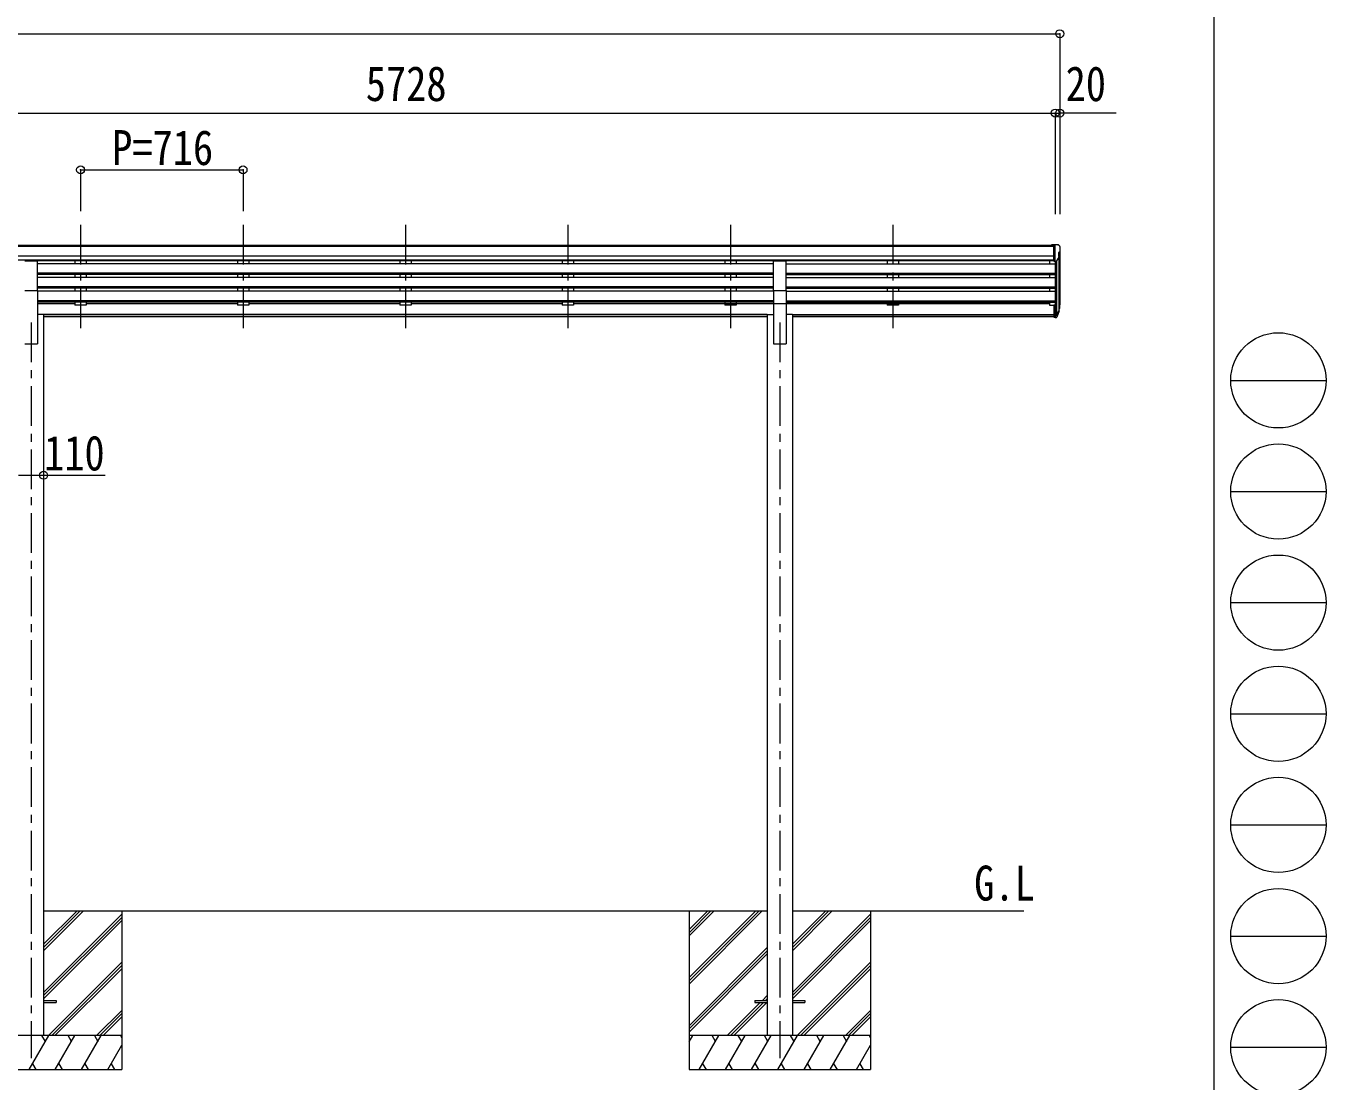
# Model space of a CAD drawing. Units: millimetres at full size, sheet at 1:35; some dimension numbers follow another scale. Extents: x -9837 to 9837, y -6790 to 6790.
# Drawn here: x 4108 to 9837, y -4314 to 337 of the extents above; entities that cross this region are included whole.
import ezdxf
from ezdxf.enums import TextEntityAlignment as Align

# ---------------------------------------------------------------- set-up
doc = ezdxf.new("R2010")
doc.units = ezdxf.units.MM
doc.header["$LTSCALE"] = 35
doc.header["$PDMODE"] = 32
doc.header["$PDSIZE"] = 35
doc.linetypes.add('CHAIN1', pattern=[8, 5, -1, 1, -1])
for name, color, linetype, lineweight in [('0-0_0', 7, 'Continuous', 9), ('0-1_本体', 5, 'CHAIN1', 9), ('0-3_ELV2', 4, 'Continuous', 9), ('0-6_OTH_LINE', 6, 'Continuous', 9), ('F-0_240', 7, 'Continuous', 9)]:
    doc.layers.add(name, color=color, linetype=linetype, lineweight=lineweight)
doc.layers.add('0-7_SHAPE', color=7, linetype='Continuous')
doc.styles.add('ＭＳ ゴシック', font='')
doc.styles.get('ＭＳ ゴシック').set_extended_font_data('MS Gothic')

msp = doc.modelspace()

# ---------------------------------------------------------------- linework, layer by layer
at = {"layer": '0-0_0'}
for p, q in [((4185.33, -3739.54), (4360.96, -3563.91)), ((4185.33, -3725.39), (4346.82, -3563.91)), ((4185.33, -3711.25), (4332.68, -3563.91)), ((4185.33, -3563.91), (7374.93, -3563.91)), ((4185.33, -3923.38), (4530.13, -3578.59)), ((4185.33, -3937.52), (4530.13, -3592.73)), ((4185.33, -3951.67), (4530.13, -3606.87)), ((4530.13, -3563.91), (4530.13, -4263.91)), ((7030.13, -3563.91), (7030.13, -4263.91)), ((7030.13, -3858.08), (7324.31, -3563.91)), ((7030.13, -3872.23), (7338.45, -3563.91)), ((7030.13, -3886.37), (7352.59, -3563.91)), ((7030.13, -3674.24), (7140.46, -3563.91)), ((7030.13, -3660.09), (7126.32, -3563.91)), ((7030.13, -3645.95), (7112.18, -3563.91)), ((7485.33, -3563.91), (8506.13, -3563.91)), ((7485.33, -3739.54), (7660.96, -3563.91)), ((7485.33, -3725.39), (7646.82, -3563.91)), ((7485.33, -3711.25), (7632.68, -3563.91)), ((7485.33, -3923.38), (7830.13, -3578.59)), ((7485.33, -3937.52), (7830.13, -3592.73)), ((7485.33, -3951.67), (7830.13, -3606.87)), ((7830.13, -3563.91), (7830.13, -4263.91)), ((7030.13, -4070.21), (7374.93, -3725.42)), ((7030.13, -4084.36), (7374.93, -3739.56)), ((7030.13, -4098.5), (7374.93, -3753.7)), ((4206.94, -4113.91), (4530.13, -3790.72)), ((4221.08, -4113.91), (4530.13, -3804.86)), ((4235.23, -4113.91), (4530.13, -3819)), ((7506.94, -4113.91), (7830.13, -3790.72)), ((7521.08, -4113.91), (7830.13, -3804.86)), ((7535.23, -4113.91), (7830.13, -3819)), ((7353.07, -3959.41), (7374.93, -3937.55)), ((7367.22, -3959.41), (7374.93, -3951.69)), ((4419.07, -4113.91), (4530.13, -4002.85)), ((7198.57, -4113.91), (7344.07, -3968.41)), ((7212.71, -4113.91), (7358.22, -3968.41)), ((7226.86, -4113.91), (7372.36, -3968.41)), ((7719.07, -4113.91), (7830.13, -4002.85)), ((4433.21, -4113.91), (4530.13, -4016.99)), ((4447.36, -4113.91), (4530.13, -4031.13)), ((7733.21, -4113.91), (7830.13, -4016.99)), ((7747.36, -4113.91), (7830.13, -4031.13)), ((4530.13, -4113.91), (3730.13, -4113.91)), ((4121.29, -4263.91), (4207.89, -4113.91)), ((4192.89, -4139.89), (4177.89, -4113.9)), ((4236.76, -4263.91), (4323.36, -4113.91)), ((4308.36, -4139.89), (4293.36, -4113.91)), ((4352.23, -4263.91), (4438.83, -4113.91)), ((4408.83, -4113.91), (4423.83, -4139.89)), ((4524.3, -4113.91), (4530.13, -4124.01)), ((7830.13, -4113.91), (7030.13, -4113.91)), ((7030.13, -4141.41), (7046.01, -4113.91)), ((7074.88, -4263.91), (7161.48, -4113.91)), ((7146.48, -4139.89), (7131.48, -4113.91)), ((7190.35, -4263.91), (7276.95, -4113.91)), ((7261.95, -4139.89), (7246.95, -4113.91)), ((7305.82, -4263.91), (7392.42, -4113.91)), ((7377.42, -4139.89), (7362.42, -4113.91)), ((7421.29, -4263.91), (7507.89, -4113.91)), ((7492.89, -4139.89), (7477.89, -4113.9)), ((7536.76, -4263.91), (7623.36, -4113.91)), ((7608.36, -4139.89), (7593.36, -4113.91)), ((7652.23, -4263.91), (7738.83, -4113.91)), ((7708.83, -4113.91), (7723.83, -4139.89)), ((7824.3, -4113.91), (7830.13, -4124.01)), ((4467.7, -4263.91), (4530.13, -4155.77)), ((7767.7, -4263.91), (7830.13, -4155.77)), ((4136.29, -4237.93), (4151.29, -4263.91)), ((4251.76, -4237.93), (4266.76, -4263.91)), ((4367.23, -4237.93), (4382.23, -4263.91)), ((4482.7, -4237.93), (4497.7, -4263.91)), ((7089.88, -4237.93), (7104.87, -4263.91)), ((7205.35, -4237.93), (7220.35, -4263.91)), ((7320.82, -4237.92), (7335.82, -4263.91)), ((7436.29, -4237.93), (7451.29, -4263.91)), ((7551.76, -4237.93), (7566.76, -4263.91)), ((7667.23, -4237.93), (7682.23, -4263.91)), ((7782.7, -4237.93), (7797.7, -4263.91)), ((3730.13, -4263.91), (4530.13, -4263.91)), ((7030.13, -4263.91), (7830.13, -4263.91))]:
    msp.add_line(p, q, dxfattribs=at)
at = {"layer": '0-1_本体'}
for p, q in [((4348.13, -539.5), (4348.13, -1017.02)), ((5064.13, -539.5), (5064.13, -1017.02)), ((5780.13, -539.5), (5780.13, -1017.02)), ((6496.13, -539.5), (6496.13, -1017.02)), ((7212.13, -539.5), (7212.13, -1017.02)), ((7928.13, -539.5), (7928.13, -1017.02)), ((4130.13, -970.34), (4130.13, -4213.91)), ((7430.13, -970.34), (7430.13, -4213.91))]:
    msp.add_line(p, q, dxfattribs=at)
at = {"layer": '0-3_ELV2'}
for p, q in [((2932.63, -628.63), (8637.63, -628.63)), ((8637.63, -627.03), (8627.63, -627.11)), ((8627.63, -628.63), (8627.63, -627.11)), ((8637.63, -699.01), (8637.63, -627.03)), ((8656.13, -627.03), (8637.63, -627.03)), ((8644.13, -700.01), (8644.13, -627.03)), ((8656.13, -627.03), (8658.46, -627.17)), ((8659.22, -627.59), (8663.29, -633.4)), ((8637.63, -677.38), (2922.63, -677.38)), ((2932.63, -633.85), (8637.63, -633.85)), ((8651.76, -698.2), (8660.76, -682.6)), ((8658.13, -661.54), (8658.13, -677.81)), ((8663.6, -658.21), (8658.28, -661.28)), ((8659.16, -685.37), (8659.16, -918.97)), ((8664.13, -657.6), (8664.13, -892.27)), ((8666.13, -636.4), (8666.13, -637.03)), ((8637.63, -695.23), (2922.63, -695.23)), ((4102.63, -697.66), (4157.63, -697.66)), ((4157.63, -829.45), (4157.63, -697.66)), ((7402.63, -698.48), (4157.63, -698.48)), ((7402.63, -710.99), (4157.63, -710.99)), ((4323.13, -698.48), (4323.13, -710.99)), ((4373.13, -698.48), (4373.13, -710.89)), ((5039.13, -698.48), (5039.13, -710.99)), ((5089.13, -698.48), (5089.13, -710.89)), ((5755.13, -698.48), (5755.13, -710.99)), ((5805.13, -698.48), (5805.13, -710.89)), ((6471.13, -698.48), (6471.13, -710.99)), ((6521.13, -698.48), (6521.13, -710.89)), ((7187.13, -698.48), (7187.13, -710.99)), ((7237.13, -698.48), (7237.13, -710.89)), ((7402.63, -829.45), (7402.63, -697.66)), ((7402.63, -697.66), (7457.63, -697.66)), ((7457.63, -829.45), (7457.63, -697.66)), ((8637.63, -698.58), (7457.63, -698.58)), ((7457.63, -710.99), (8644.13, -710.99)), ((7903.13, -698.48), (7903.13, -710.99)), ((7953.13, -698.48), (7953.13, -710.89)), ((8619.13, -698.48), (8619.13, -710.99)), ((8637.63, -699.01), (8644.13, -699.01)), ((8644.13, -700.01), (8649.34, -699.69)), ((8644.13, -700.01), (8644.13, -892.63)), ((8650.13, -699.53), (8650.14, -937.41)), ((7402.63, -752.86), (4157.63, -752.86)), ((7402.63, -754.36), (4157.63, -754.36)), ((7402.63, -758.68), (4157.63, -758.68)), ((7402.63, -771.53), (4157.63, -771.53)), ((4323.13, -758.68), (4323.13, -771.53)), ((4373.13, -758.68), (4373.13, -771.53)), ((5039.13, -758.68), (5039.13, -771.53)), ((5089.13, -758.68), (5089.13, -771.53)), ((5755.13, -758.68), (5755.13, -771.53)), ((5805.13, -758.68), (5805.13, -771.53)), ((6471.13, -758.68), (6471.13, -771.53)), ((6521.13, -758.68), (6521.13, -771.53)), ((7187.13, -758.68), (7187.13, -771.53)), ((7237.13, -758.68), (7237.13, -771.53)), ((7457.63, -752.86), (8644.13, -752.86)), ((7457.63, -754.36), (8644.13, -754.36)), ((7457.63, -758.68), (8644.13, -758.68)), ((7457.63, -771.53), (8644.13, -771.53)), ((7903.13, -758.68), (7903.13, -771.53)), ((7953.13, -758.68), (7953.13, -771.53)), ((8619.13, -758.68), (8619.13, -771.53)), ((4102.63, -829.45), (4157.63, -829.45)), ((7402.63, -813.41), (4157.63, -813.41)), ((7402.63, -814.91), (4157.63, -814.91)), ((7402.63, -819.22), (4157.63, -819.22)), ((4157.63, -829.45), (4157.63, -1063.91)), ((7402.63, -832.08), (4157.63, -832.08)), ((4323.13, -819.22), (4323.13, -831.98)), ((4373.13, -819.22), (4373.13, -832.08)), ((5039.13, -819.22), (5039.13, -831.98)), ((5089.13, -819.22), (5089.13, -832.08)), ((5755.13, -819.22), (5755.13, -831.98)), ((5805.13, -819.22), (5805.13, -832.08)), ((6471.13, -819.22), (6471.13, -831.98)), ((6521.13, -819.22), (6521.13, -832.08)), ((7187.13, -819.22), (7187.13, -831.98)), ((7237.13, -819.22), (7237.13, -832.08)), ((7402.63, -829.45), (7402.63, -1063.91)), ((7402.63, -829.45), (7457.63, -829.45)), ((7457.63, -813.41), (8644.13, -813.41)), ((7457.63, -814.91), (8644.13, -814.91)), ((7457.63, -819.22), (8644.13, -819.22)), ((7457.63, -829.45), (7457.63, -1063.91)), ((7457.63, -832.08), (8644.13, -832.08)), ((7903.13, -819.22), (7903.13, -831.98)), ((7953.13, -819.22), (7953.13, -832.08)), ((8619.13, -819.22), (8619.13, -832.08)), ((7402.63, -873.96), (4157.63, -873.96)), ((7402.63, -875.46), (4157.63, -875.46)), ((7402.63, -879.77), (4157.63, -879.77)), ((4323.13, -888.32), (4157.63, -888.32)), ((4323.13, -879.77), (4323.13, -893.26)), ((4373.13, -893.26), (4323.13, -893.26)), ((4373.13, -879.77), (4373.13, -893.26)), ((5039.13, -888.32), (4373.13, -888.32)), ((5039.13, -879.77), (5039.13, -893.26)), ((5089.13, -893.26), (5039.13, -893.26)), ((5089.13, -879.77), (5089.13, -893.26)), ((5755.13, -888.32), (5089.13, -888.32)), ((5755.13, -879.77), (5755.13, -893.26)), ((5805.13, -893.26), (5755.13, -893.26)), ((5805.13, -879.77), (5805.13, -893.26)), ((6471.13, -888.32), (5805.13, -888.32)), ((6471.13, -879.77), (6471.13, -893.26)), ((6521.13, -893.26), (6471.13, -893.26)), ((6521.13, -879.77), (6521.13, -893.26)), ((7402.63, -888.32), (6521.13, -888.32)), ((7187.13, -879.77), (7187.13, -893.26)), ((7457.63, -888.32), (7187.13, -888.32)), ((7237.13, -893.26), (7187.13, -893.26)), ((7237.13, -879.77), (7237.13, -893.26)), ((8619.13, -888.32), (7237.13, -888.32)), ((7457.63, -873.96), (8644.13, -873.96)), ((7457.63, -875.46), (8644.13, -875.46)), ((7457.63, -879.77), (8644.13, -879.77)), ((7903.13, -879.77), (7903.13, -893.26)), ((7953.13, -893.26), (7903.13, -893.26)), ((7953.13, -879.77), (7953.13, -893.26)), ((8619.13, -879.77), (8619.13, -893.26)), ((8619.13, -893.26), (8637.63, -893.26)), ((8637.63, -892.63), (8637.63, -946.66)), ((8637.63, -892.63), (8644.13, -892.63)), ((8644.13, -892.63), (8644.13, -947.4)), ((8662.43, -905.44), (8659.16, -912.51)), ((8663.04, -906.82), (8659.16, -914.77)), ((4185.33, -934.91), (4157.63, -934.91)), ((4185.33, -934.91), (4185.33, -4113.91)), ((7374.93, -935.33), (4185.33, -935.33)), ((7374.93, -936.73), (4185.33, -936.73)), ((7374.93, -944.42), (4185.33, -944.42)), ((7374.93, -934.91), (7374.93, -4113.91)), ((7374.93, -934.91), (7402.63, -934.91)), ((7485.33, -934.91), (7457.63, -934.91)), ((7485.33, -934.91), (7485.33, -4113.91)), ((7485.33, -935.33), (8637.63, -935.33)), ((7485.33, -936.73), (8637.63, -936.73)), ((8637.63, -944.42), (7485.33, -944.42)), ((8637.63, -932.76), (8644.13, -932.76)), ((8637.63, -937.64), (8644.13, -937.64)), ((8637.63, -946.66), (8644.13, -946.66)), ((8644.13, -937.66), (8649.27, -937.66)), ((8644.13, -939.47), (8648.98, -939.47)), ((8644.13, -947.4), (8648.98, -947.4)), ((8650.56, -936.98), (8658.32, -921.58)), ((8659.77, -921.94), (8651.57, -938.11)), ((8660.38, -922.5), (8651.57, -946.05)), ((8660.72, -918.09), (8660.38, -922.5)), ((4102.63, -1063.91), (4157.63, -1063.91)), ((7402.63, -1063.91), (7457.63, -1063.91)), ((4185.33, -3959.41), (4240.13, -3959.41)), ((4185.33, -3968.41), (4240.13, -3968.41)), ((4240.13, -3959.41), (4240.13, -3968.41)), ((7320.13, -3959.41), (7374.93, -3959.41)), ((7485.33, -3959.41), (7540.13, -3959.41)), ((7485.33, -3968.41), (7540.13, -3968.41)), ((7540.13, -3959.41), (7540.13, -3968.41))]:
    msp.add_line(p, q, dxfattribs=at)
msp.add_lwpolyline([(7320.13, -3959.41), (7320.13, -3968.41), (7374.93, -3968.41)], dxfattribs=at)
for centre, radius, start, end in [((8658.4, -628.17), 1, 35, 86.5), ((8658.43, -661.54), 0.3, 120, 180), ((8658.43, -677.81), 0.3, 180, 265.2833), ((8658.16, -681.1), 3, 330, 85.2833), ((8663.13, -636.4), 3, 0, 87), ((8659.23, -653.84), 6.18, 315.00103, 354.2965), ((8464.13, -637.03), 202, 355.05096, 0), ((8649.16, -696.7), 3, 273.5, 330), ((8633.54, -895.95), 30.41, 341.80266, 352.8448), ((8634.95, -897.7), 29.53, 342.01856, 353.49194)]:
    msp.add_arc(centre, radius, start, end, dxfattribs=at)
for centre, major_axis, ratio, start_param, end_param in [((8576.27, -891.46), (-87.93, 4.42), 0.541684, 3.060334, 3.2172517), ((8575.48, -898.14), (89.06, 1.43), 0.57596, 6.1985533, 6.3701348), ((8648.98, -936.76), (3, 0), 0.90356, 4.712389, 5.7595865), ((8648.98, -944.69), (-3, 0), 0.90356, 1.5707963, 2.6179939), ((8649.27, -936.31), (1.5, 0), 0.90356, 4.712389, 5.7595865), ((8574.21, -898.04), (88.05, 0), 0.90356, 5.9828017, 6.0168888), ((8659.42, -918.09), (-1.3, 0), 0.90356, 2.9359903, 4.9130961), ((8573.5, -901.9), (89.07, 0), 0.90356, 6.0316505, 6.077583)]:
    msp.add_ellipse(centre, major_axis=major_axis, ratio=ratio, start_param=start_param, end_param=end_param, dxfattribs=at)
at = {"layer": '0-6_OTH_LINE'}
for p, q in [((-2831.87, 303.15), (8664.13, 303.15)), ((8664.13, 303.15), (8664.13, -489.5)), ((2916.13, -46.85), (8644.13, -46.85)), ((8644.13, -46.85), (8644.13, -492.26)), ((8644.13, -46.85), (8664.13, -46.85)), ((8664.13, -46.85), (8664.13, -492.26)), ((4348.13, -296.85), (4348.13, -479.31)), ((4348.13, -296.85), (5064.13, -296.85)), ((5064.13, -296.85), (5064.13, -479.31)), ((4074.93, -1643.46), (4185.33, -1643.46))]:
    msp.add_line(p, q, dxfattribs=at)
at = {"layer": '0-6_OTH_LINE', "lineweight": 18}
for p, q in [((8912.97, -46.85), (8664.13, -46.85)), ((4185.33, -1643.46), (4457.02, -1643.46))]:
    msp.add_line(p, q, dxfattribs=at)
at = {"layer": '0-6_OTH_LINE'}
for p in [(8664.13, 303.15), (8644.13, -46.85), (8664.13, -46.85), (4348.13, -296.85), (5064.13, -296.85), (4185.33, -1643.46)]:
    msp.add_point(p, dxfattribs=at)
at = {"layer": 'F-0_240', "color": 5}
msp.add_line((9342.6, 6790), (9342.6, -6790), dxfattribs=at)
at = {"layer": 'F-0_240', "color": 4}
for p, q in [((9417.4, -1225), (9837.4, -1225)), ((9417.4, -1715), (9837.4, -1715)), ((9417.4, -2205), (9837.4, -2205)), ((9417.4, -2695), (9837.4, -2695)), ((9417.4, -3185), (9837.4, -3185)), ((9417.4, -3675), (9837.4, -3675)), ((9417.4, -4165), (9837.4, -4165))]:
    msp.add_line(p, q, dxfattribs=at)
for centre in [(9627.4, -1225), (9627.4, -1715), (9627.4, -2205), (9627.4, -2695), (9627.4, -3185), (9627.4, -3675), (9627.4, -4165)]:
    msp.add_circle(centre, 210, dxfattribs=at)

# ---------------------------------------------------------------- texts
at = {"layer": '0-6_OTH_LINE', "color": 7, "style": 'ＭＳ ゴシック', "width": 0.85}
for s, p in [('5728', (5605.13, -39.85)), ('20', (8689.71, -40.28)), ('P=716', (4487.38, -321.85)), ('110', (4187.23, -1668.39))]:
    msp.add_text(s, height=154, dxfattribs=at).set_placement(p, align=Align.BOTTOM_LEFT)
at = {"layer": '0-7_SHAPE', "style": 'ＭＳ ゴシック', "width": 0.85}
msp.add_text('G.L', height=154, dxfattribs=at).set_placement((8286.8, -3564.56), align=Align.BOTTOM_LEFT)

doc.saveas('drawing.dxf')
